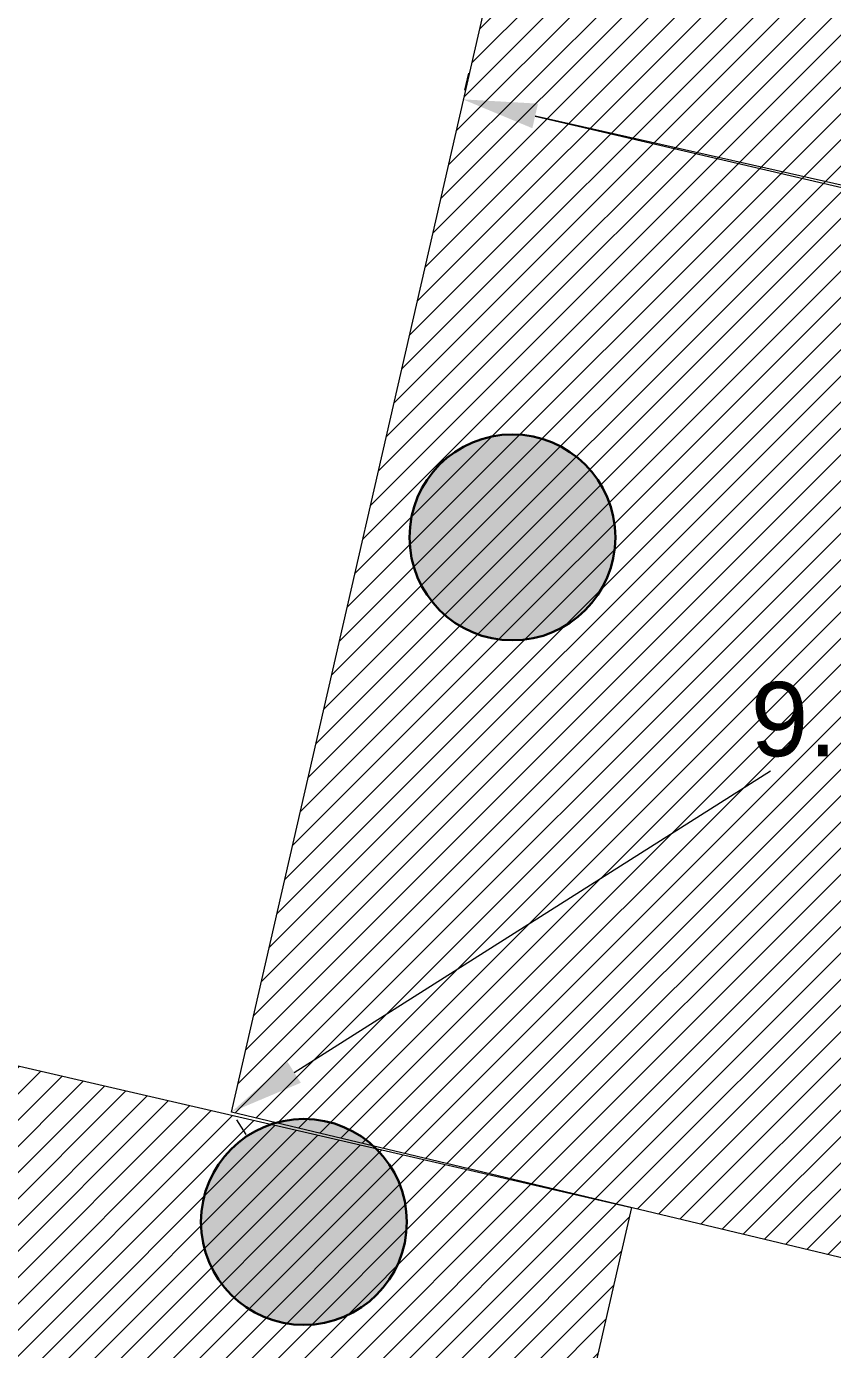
# Model space of a CAD drawing. Header units: metres. Extents: x 180 to 3220, y 13789 to 15035.
# Drawn here: x 741.75 to 747.18, y 14587.42 to 14596.33 of the extents above; entities that cross this region are included whole.
import ezdxf

# ---------------------------------------------------------------- set-up
doc = ezdxf.new("R2010")
doc.units = ezdxf.units.M
doc.header["$MEASUREMENT"] = 0
for name, color, linetype in [('0 Хранение снега', 7, 'Continuous'), ('04 Дендроплан (удаление)', 240, 'Continuous'), ('50 Дендроплан (привязки)', 7, 'Continuous'), ('50 Дендроплан - Деревья вырубаемые', 7, 'Continuous')]:
    doc.layers.add(name, color=color, linetype=linetype)
doc.layers.get('50 Дендроплан - Деревья вырубаемые').off()
doc.styles.get("Standard").update_dxf_attribs({"font": 'arial.ttf'})
doc.dimstyles.get("Standard").update_dxf_attribs({"dimtxt": 0.18, "dimasz": 0.18, "dimexe": 0.18, "dimexo": 0.0625, "dimgap": 0.09, "dimtad": 0, "dimtih": 1, "dimtoh": 1, "dimdec": 4, "dimzin": 0, "dimdsep": 46, "dimtxsty": 'Standard', "dimcen": 0.09, "dimadec": 0, "dimazin": 0, "dimtfac": 1, "dimtdec": 4, "dimtofl": 0, "dimtmove": 0, "dimatfit": 3, "dimfxl": 1, "dimtolj": 1, "dimtzin": 0, "dimarcsym": 0})

# ---------------------------------------------------------------- blocks, each defined once
blk = doc.blocks.new('A$C442D7FB9')
at = {"layer": '04 Дендроплан (удаление)', "lineweight": 30}
h = blk.add_hatch(color=0, dxfattribs=at)
h.dxf.hatch_style = 1
edge = h.paths.add_edge_path()
edge.add_arc((0, 0), 0.5, 0, 360)
at = {"layer": '04 Дендроплан (удаление)', "color": 0, "lineweight": 30}
blk.add_circle((0, 0), 0.5, dxfattribs=at)
blk = doc.blocks.new('*D255')
at = {"layer": '50 Дендроплан (привязки)', "color": 0, "lineweight": 0, "ltscale": 4}
for p, q in [((751.5214, 14594.2532), (751.5843, 14594.1539)), ((751.0655, 14594.0387), (747.8544, 14592.007)), ((743.5519, 14589.2847), (746.763, 14591.3164)), ((743.1628, 14588.9645), (743.2256, 14588.8652))]:
    blk.add_line(p, q, dxfattribs=at)
at = {"layer": '50 Дендроплан (привязки)', "color": 0, "lineweight": 5, "ltscale": 4}
for points in [[(751.0209, 14594.1091), (751.1101, 14593.9683), (751.488, 14594.306)], [(743.5073, 14589.3551), (743.5965, 14589.2143), (743.1294, 14589.0173)]]:
    blk.add_solid(points, dxfattribs=at)
at = {"layer": '50 Дендроплан (привязки)', "color": 0, "ltscale": 4, "insert": (747.3087, 14591.6617), "char_height": 0.5, "attachment_point": 5}
blk.add_mtext('\\A1;9.89', dxfattribs=at)
blk = doc.blocks.new('*D258')
at = {"layer": '50 Дендроплан (привязки)', "color": 0, "lineweight": 0, "ltscale": 4}
for p, q in [((744.7024, 14595.9024), (744.7283, 14596.017)), ((745.1763, 14595.7313), (747.3476, 14595.241)), ((751.0003, 14594.4162), (748.8291, 14594.9065)), ((751.5018, 14594.367), (751.5277, 14594.4816))]:
    blk.add_line(p, q, dxfattribs=at)
at = {"layer": '50 Дендроплан (привязки)', "color": 0, "lineweight": 5, "ltscale": 4}
for points in [[(745.1947, 14595.8126), (745.158, 14595.65), (744.6886, 14595.8415)], [(751.0187, 14594.4974), (750.982, 14594.3349), (751.488, 14594.306)]]:
    blk.add_solid(points, dxfattribs=at)
at = {"layer": '50 Дендроплан (привязки)', "color": 0, "ltscale": 4, "insert": (748.0883, 14595.0737), "char_height": 0.5, "attachment_point": 5}
blk.add_mtext('\\A1;6.97', dxfattribs=at)
blk = doc.blocks.new('*D259')
at = {"layer": '50 Дендроплан (привязки)', "color": 0, "lineweight": 0, "ltscale": 4}
for p, q in [((744.7028, 14595.9023), (744.7294, 14596.0168)), ((745.1756, 14595.7282), (1980.9011, 14308.3572)), ((3219.2741, 14020.3705), (1983.5487, 14307.7415)), ((3219.7753, 14020.3181), (3219.8019, 14020.4326))]:
    blk.add_line(p, q, dxfattribs=at)
at = {"layer": '50 Дендроплан (привязки)', "color": 0, "lineweight": 5, "ltscale": 4}
for points in [[(745.1945, 14595.8094), (745.1567, 14595.647), (744.6886, 14595.8415)], [(3219.293, 14020.4517), (3219.2553, 14020.2893), (3219.7612, 14020.2573)]]:
    blk.add_solid(points, dxfattribs=at)
at = {"layer": '50 Дендроплан (привязки)', "color": 0, "ltscale": 4, "insert": (1982.2249, 14308.0494), "char_height": 0.5, "attachment_point": 5}
blk.add_mtext('\\A1;2541.12', dxfattribs=at)

msp = doc.modelspace()

# ---------------------------------------------------------------- hatches: boundary and pattern name
at = {"layer": '0 Хранение снега', "lineweight": 5}
h = msp.add_hatch(dxfattribs=at)
h.set_pattern_fill('ANSI31', color=1)
edge = h.paths.add_edge_path()
edge.add_line((753.2307, 14600.2133), (753.4624, 14594.8644))
edge.add_line((753.4624, 14594.8644), (750.9971, 14594.8362))
edge.add_line((750.9971, 14594.8362), (749.5197, 14587.4914))
edge.add_line((749.5197, 14587.4914), (743.1294, 14589.0173))
edge.add_line((743.1294, 14589.0173), (744.93, 14596.866))
edge.add_arc((750.1462, 14595.2114), 5.4724, 82.51592, 162.40101, ccw=False)
edge.add_arc((750.1006, 14589.128), 11.5341, 74.25702, 86.22962, ccw=False)
h = msp.add_hatch(dxfattribs=at)
h.set_pattern_fill('ANSI31', color=1)
h.paths.add_polyline_path([(726.24, 14592.896), (745.8254, 14588.3736), (744.7015, 14583.4799), (724.9844, 14588.0079)])

# ---------------------------------------------------------------- linework, layer by layer
at = {"layer": '0 Хранение снега', "color": 1, "lineweight": 5}
msp.add_lwpolyline([(753.2307, 14600.2133), (753.4624, 14594.8644), (750.9971, 14594.8362), (749.5197, 14587.4914), (743.1294, 14589.0173), (744.93, 14596.866, -0.363403), (750.859, 14600.6372, -0.052288), (753.23, 14600.2295)], format="xyb", dxfattribs=at)
msp.add_lwpolyline([(726.24, 14592.896), (745.8254, 14588.3736), (744.7015, 14583.4799), (724.9844, 14588.0079)], close=True, dxfattribs=at)

# ---------------------------------------------------------------- block references
at = {"layer": '50 Дендроплан - Деревья вырубаемые', "color": 0, "xscale": 1.387412866280584, "yscale": 1.387412866280584, "zscale": 1.387412866280584}
for p in [(745.0229, 14592.8897), (743.6173, 14588.2767)]:
    msp.add_blockref('A$C442D7FB9', p, dxfattribs=at)

# ---------------------------------------------------------------- dimensions: what is measured, and where the dimension line sits
at = {"layer": '50 Дендроплан (привязки)', "ltscale": 4}
for p1, p2, picture, middle in [((751.488, 14594.306), (744.6886, 14595.8415), '*D258', (748.0883, 14595.0737)), ((3219.7612, 14020.2573), (744.6886, 14595.8415), '*D259', (1982.2249, 14308.0494)), ((751.488, 14594.306), (743.1294, 14589.0173), '*D255', (747.3087, 14591.6617))]:
    dim = msp.add_aligned_dim(p1=p1, p2=p2, distance=0, dimstyle='Standard', override={"dimtxt": 0.5, "dimasz": 0.5, "dimdec": 2, "dimlwd": 0, "dimlwe": 0}, dxfattribs=at)
    dim.commit()
    dim.dimension.update_dxf_attribs({"geometry": picture, "text_midpoint": middle})

doc.saveas('drawing.dxf')
